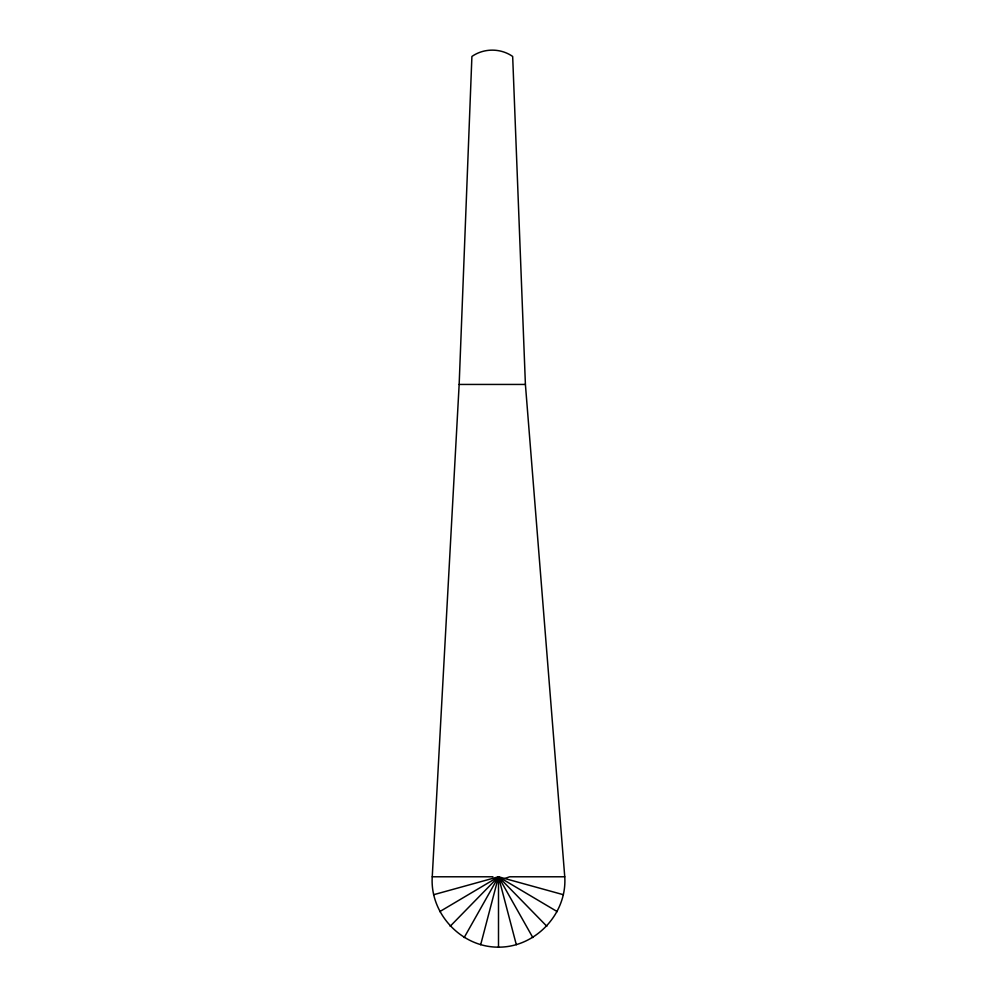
<?xml version="1.0" encoding="UTF-8"?>
<svg xmlns="http://www.w3.org/2000/svg" width="997" height="997" viewBox="0 0 997 997"><rect width="100%" height="100%" fill="white"/><g stroke="black" fill="none" stroke-linecap="round" stroke-linejoin="round"><path stroke-width="1.5" d="M459.156 384.443L471.905 56.455C483.981 48.043 500.581 48.043 512.67 56.455L525.407 384.443L564.751 876.787C567.256 913.701 535.489 947.424 498.5 947.15C461.511 947.424 429.744 913.701 432.249 876.787L459.156 384.443L525.407 384.443M480.679 944.707L498.5 876.787L563.392 894.72M464.166 937.579L498.5 876.787L557.261 911.632M450.17 926.275L498.5 876.787L546.83 926.275M439.739 911.632L498.5 876.787L532.834 937.579M504.719 878.507L509.654 876.787L564.751 876.787M433.608 894.72L498.5 876.787L516.321 944.707M432.249 876.787L492.917 876.787M498.5 876.787L498.5 947.15"/></g></svg>
